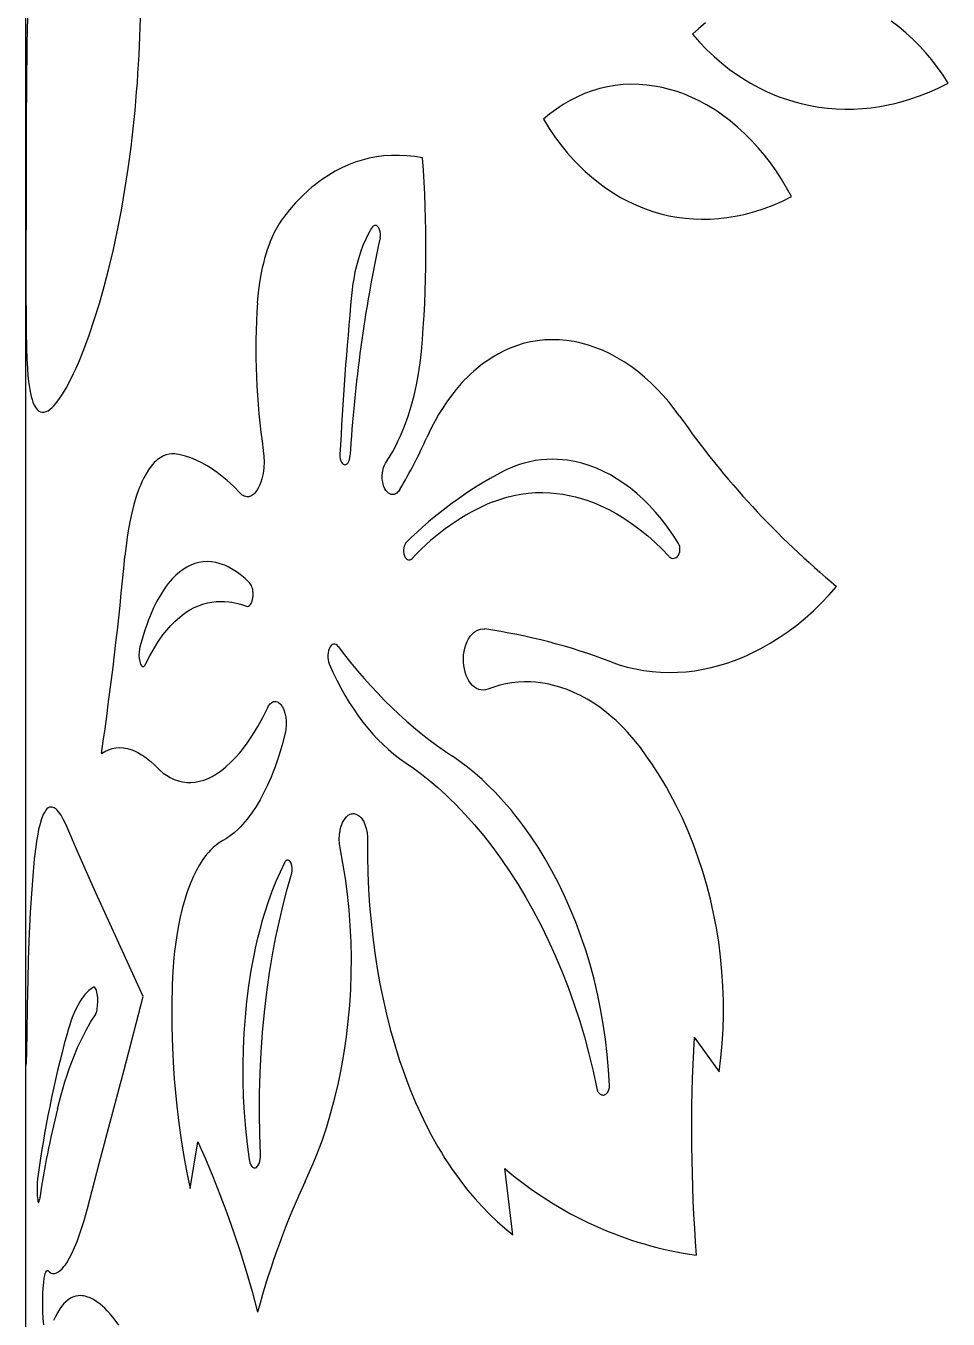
# Model space of a CAD drawing. Extents: x -234 to 1000, y -95 to 506.
# Drawn here: x 934.66 to 949.77, y 97.09 to 118.27 of the extents above; entities that cross this region are included whole.
import ezdxf

# ---------------------------------------------------------------- set-up
doc = ezdxf.new("R2010")
doc.units = 0
doc.header["$LTSCALE"] = 7
doc.header["$MEASUREMENT"] = 0
doc.layers.add('8', color=250, linetype='CONTINUOUS', lineweight=15)

msp = doc.modelspace()

# ---------------------------------------------------------------- linework, layer by layer
at = {"layer": '8', "lineweight": 30}
msp.add_line((934.6571, 66.9665), (934.6571, 145.7345), dxfattribs=at)
at = {"layer": '8', "lineweight": 30, "ltscale": 0.019872}
msp.add_line((934.6629, 116.058), (934.6605, 115.2631), dxfattribs=at)
at = {"layer": '8', "lineweight": 30, "ltscale": 0.017505}
msp.add_line((945.6073, 101.7052), (946.0181, 101.1382), dxfattribs=at)
at = {"layer": '8', "lineweight": 30, "ltscale": 0.019352}
msp.add_line((937.3481, 99.2269), (937.4739, 99.9907), dxfattribs=at)
at = {"layer": '8', "lineweight": 30, "ltscale": 0.027299}
msp.add_line((942.6379, 98.4721), (942.5052, 99.556), dxfattribs=at)
at = {"layer": '8', "lineweight": 30}
for points in [[(934.8289, 119.841), (934.8053, 119.7583), (934.784, 119.6608), (934.765, 119.5495), (934.7523, 119.4579), (934.7408, 119.36), (934.7213, 119.1476), (934.7078, 118.9492), (934.6969, 118.7373), (934.6875, 118.4939), (934.6802, 118.2384), (934.6741, 117.9397), (934.6667, 117.3139), (934.6636, 116.6901), (934.6629, 116.058)], [(945.7906, 118.3188), (945.6842, 118.2281), (945.5817, 118.1313)], [(949.7689, 117.33), (949.6848, 117.4613), (949.5957, 117.5884), (949.5019, 117.711), (949.4036, 117.8287), (949.3008, 117.9415), (949.1938, 118.0489), (949.0829, 118.1507), (948.9611, 118.2523), (948.8355, 118.347)], [(945.5817, 118.1313), (945.6942, 118.0043), (945.8112, 117.8831), (945.9327, 117.7679), (946.0584, 117.6591), (946.1883, 117.5568), (946.3221, 117.4614), (946.4596, 117.3729), (946.5297, 117.3313), (946.6007, 117.2916), (946.6966, 117.2415), (946.7939, 117.1948), (946.8926, 117.1514), (947.0126, 117.1039), (947.1344, 117.0614), (947.2576, 117.0239), (947.3823, 116.9915), (947.5082, 116.9643), (947.6486, 116.9403), (947.7901, 116.9226), (947.9325, 116.9113), (948.0756, 116.9064), (948.2191, 116.9078), (948.363, 116.9156), (948.5068, 116.9297), (948.6505, 116.95), (948.7321, 116.9644), (948.8135, 116.9808), (948.8955, 116.9993), (948.9772, 117.0198), (949.139, 117.0666), (949.2994, 117.1212), (949.458, 117.1833), (949.6146, 117.253), (949.7689, 117.33)], [(947.2001, 115.473), (947.1213, 115.6171), (947.0376, 115.7573), (946.9491, 115.8933), (946.856, 116.0248), (946.7585, 116.1514), (946.6567, 116.2729), (946.551, 116.3888), (946.4363, 116.5041), (946.3176, 116.6129), (946.1951, 116.7149), (946.0691, 116.8098), (946.0044, 116.8549), (945.9388, 116.8981), (945.8738, 116.9385), (945.808, 116.9771), (945.6904, 117.0405), (945.5711, 117.0976), (945.4503, 117.1483), (945.3282, 117.1925), (945.2051, 117.2299), (945.0812, 117.2605), (944.9568, 117.2842), (944.8322, 117.3009), (944.7015, 117.3108), (944.5712, 117.3128), (944.4415, 117.307), (944.3128, 117.2932), (944.1852, 117.2716), (944.0593, 117.2422), (943.9351, 117.2051), (943.8129, 117.1603), (943.6931, 117.108), (943.5758, 117.0484), (943.4613, 116.9816), (943.3498, 116.9078), (943.2415, 116.8272), (943.1365, 116.7401)], [(943.1365, 116.7401), (943.2334, 116.5862), (943.3356, 116.4381), (943.3886, 116.3663), (943.443, 116.2961), (943.5327, 116.1871), (943.6256, 116.0823), (943.7217, 115.9821), (943.8209, 115.8865), (943.9231, 115.7958), (944.0382, 115.7023), (944.1567, 115.6149), (944.2784, 115.5339), (944.4031, 115.4594), (944.5307, 115.3916), (944.661, 115.3307), (944.7938, 115.2768), (944.9288, 115.23), (945.059, 115.1922), (945.1908, 115.161), (945.3241, 115.1364), (945.4585, 115.1185), (945.5939, 115.1073), (945.7302, 115.1028), (945.8669, 115.105), (946.004, 115.1138), (946.1412, 115.1292), (946.244, 115.1451), (946.3467, 115.1646), (946.4491, 115.1878), (946.5257, 115.2075), (946.6021, 115.2292), (946.754, 115.2786), (946.9045, 115.3358), (947.0533, 115.4007), (947.2001, 115.473)], [(934.7007, 112.4442), (934.7206, 112.3139), (934.7325, 112.2541), (934.7455, 112.1993), (934.7591, 112.1518), (934.7738, 112.109), (934.7957, 112.058), (934.8197, 112.0161), (934.8458, 111.9833), (934.8712, 111.9618), (934.8982, 111.9478), (934.9269, 111.9415), (934.9572, 111.9428), (934.989, 111.9518), (935.021, 111.9675), (935.0544, 111.9903), (935.089, 112.0199), (935.1157, 112.0466), (935.143, 112.077), (935.1992, 112.149), (935.2575, 112.2354), (935.3173, 112.3357), (935.3784, 112.4492), (935.4405, 112.5754), (935.4822, 112.6663), (935.5241, 112.7622), (935.6079, 112.9689), (935.6941, 113.2018), (935.7789, 113.4528), (935.8617, 113.7202), (935.9417, 114.0025), (936.0184, 114.2983), (936.0911, 114.6062), (936.1594, 114.9248), (936.2229, 115.2529), (936.281, 115.5894), (936.3336, 115.9332), (936.3802, 116.2833)], [(941.1581, 116.1068), (941.0298, 116.1279), (940.9019, 116.1416), (940.7748, 116.148), (940.6486, 116.1469), (940.5236, 116.1384), (940.3998, 116.1224), (940.2829, 116.1002), (940.1675, 116.0711), (940.0538, 116.0353), (939.942, 115.9929), (939.8322, 115.9438), (939.7245, 115.8882), (939.6191, 115.8262), (939.5161, 115.7579), (939.4584, 115.7162), (939.4016, 115.6725), (939.3453, 115.6267), (939.2899, 115.5789), (939.1819, 115.478), (939.0775, 115.3697), (938.9766, 115.2543), (938.8794, 115.1322)], [(934.6605, 115.2631), (934.6587, 114.5889), (934.6594, 113.906), (934.6618, 113.4795), (934.664, 113.2763), (934.6693, 112.991), (934.6749, 112.8139), (934.6824, 112.6561), (934.6906, 112.5408), (934.7007, 112.4442)], [(938.8794, 115.1322), (938.846, 115.086), (938.8138, 115.0374), (938.7695, 114.9631), (938.7278, 114.884), (938.6888, 114.8007), (938.6617, 114.7366), (938.6363, 114.6707), (938.6119, 114.6017), (938.5893, 114.5311), (938.5683, 114.459), (938.5489, 114.3854), (938.5301, 114.3058), (938.5131, 114.225), (938.4852, 114.0647), (938.4641, 113.9012), (938.4497, 113.7354)], [(940.3222, 114.9591), (940.2718, 114.8694), (940.2252, 114.775), (940.1807, 114.6715), (940.1406, 114.5637), (940.1048, 114.4523), (940.0735, 114.3376), (940.0494, 114.2334), (940.0288, 114.1274), (940.0117, 114.0199), (940.0012, 113.9385), (939.9926, 113.8565)], [(940.4615, 114.7966), (940.4668, 114.8351), (940.466, 114.8748), (940.4592, 114.9133), (940.4471, 114.9464), (940.4392, 114.9609), (940.4299, 114.9736), (940.4143, 114.9884), (940.3969, 114.9975), (940.379, 115.0001), (940.369, 114.9986), (940.3591, 114.995), (940.3484, 114.9887), (940.3384, 114.9801), (940.3222, 114.9591)], [(945.3676, 111.8793), (945.2815, 111.9968), (945.1917, 112.1099), (945.0983, 112.2184), (945.0017, 112.3219), (944.8991, 112.4229), (944.7935, 112.518), (944.685, 112.6072), (944.5738, 112.69), (944.4618, 112.7654), (944.3476, 112.8342), (944.2315, 112.8964), (944.1138, 112.9515), (943.9963, 112.9989), (943.8778, 113.0393), (943.7584, 113.0723), (943.6385, 113.098), (943.5183, 113.1162), (943.3982, 113.1268), (943.2784, 113.1298), (943.1592, 113.1251), (943.0408, 113.1128), (942.9236, 113.0927), (942.8079, 113.0651), (942.6938, 113.0299), (942.5942, 112.9925), (942.4963, 112.9493), (942.4003, 112.9004), (942.3063, 112.8461), (942.2145, 112.7863), (942.1397, 112.7324), (942.0665, 112.6751), (941.995, 112.6142), (941.9433, 112.5671), (941.8926, 112.5182), (941.8414, 112.4659), (941.7913, 112.4119), (941.7092, 112.3166), (941.6303, 112.2165), (941.5546, 112.1118), (941.4823, 112.0028), (941.4208, 111.9025), (941.3621, 111.7991), (941.3061, 111.6928), (941.2658, 111.6112), (941.2271, 111.5282)], [(940.5519, 111.1059), (940.6118, 111.2015), (940.6689, 111.3013), (940.7232, 111.4047), (940.7596, 111.4795), (940.7945, 111.5559), (940.8598, 111.7132), (940.919, 111.8761), (940.9719, 112.0439), (941.0183, 112.216), (941.0582, 112.3916), (941.0915, 112.5703), (941.118, 112.7514), (941.1377, 112.9343)], [(937.0964, 111.2583), (937.0494, 111.2602), (937.0028, 111.2556), (936.9568, 111.2445), (936.9117, 111.227), (936.8675, 111.2032), (936.841, 111.1856), (936.815, 111.1658), (936.7883, 111.1427), (936.7622, 111.1173), (936.7127, 111.0609), (936.6655, 110.9963), (936.6277, 110.9358), (936.5916, 110.8702), (936.5574, 110.7998), (936.533, 110.7439), (936.5096, 110.6857), (936.466, 110.5625), (936.4266, 110.4313), (936.3914, 110.2932), (936.3603, 110.1492), (936.3333, 110.0001), (936.3175, 109.8985), (936.3035, 109.7952), (936.2805, 109.5847)], [(938.1698, 110.6154), (938.0633, 110.7236), (937.9557, 110.8229), (937.8475, 110.913), (937.7925, 110.955), (937.7374, 110.9945), (937.6839, 111.0305), (937.6303, 111.064), (937.5399, 111.115), (937.4499, 111.1587), (937.3603, 111.195), (937.2714, 111.2238), (937.1834, 111.2449), (937.0964, 111.2583)], [(938.5482, 111.3156), (938.5585, 111.2224), (938.5613, 111.1273), (938.5566, 111.0321), (938.5513, 110.9843), (938.5441, 110.9373), (938.5353, 110.8932), (938.5247, 110.8505), (938.5076, 110.795), (938.4872, 110.7433), (938.4639, 110.6961), (938.4369, 110.6533), (938.4071, 110.6172), (938.3914, 110.6019), (938.3751, 110.5888), (938.3584, 110.5778), (938.3414, 110.569), (938.324, 110.5626), (938.3065, 110.5586), (938.2828, 110.5571), (938.2591, 110.5602), (938.2356, 110.5678), (938.2192, 110.5758), (938.2031, 110.586), (938.1862, 110.5995), (938.1698, 110.6154)], [(939.8034, 111.2472), (939.8038, 111.2126), (939.8086, 111.1785), (939.8177, 111.147), (939.8283, 111.1244), (939.8419, 111.1053), (939.8576, 111.0914), (939.8741, 111.0841), (939.8913, 111.0832), (939.901, 111.0856), (939.9105, 111.0901), (939.9209, 111.0977), (939.9304, 111.1074), (939.9455, 111.1305), (939.9538, 111.1495), (939.9602, 111.1703), (939.9648, 111.1927), (939.9673, 111.2157)], [(940.7871, 110.679), (940.7755, 110.6611), (940.7627, 110.6448), (940.7488, 110.6304), (940.7339, 110.6179), (940.713, 110.605), (940.6912, 110.5967), (940.6691, 110.5933), (940.6448, 110.5954), (940.621, 110.6034), (940.5981, 110.6171), (940.5759, 110.6368), (940.556, 110.6613), (940.5387, 110.6897), (940.5277, 110.7131), (940.5182, 110.738), (940.51, 110.7655), (940.5036, 110.7943), (940.4987, 110.8255), (940.4958, 110.8572), (940.4959, 110.919), (940.5036, 110.9795), (940.5104, 111.0088), (940.519, 111.0371), (940.5294, 111.0638), (940.5415, 111.0886), (940.5519, 111.1059)], [(945.3504, 109.7928), (945.2638, 109.9299), (945.1725, 110.0616), (945.0764, 110.1875), (944.9758, 110.3076), (944.8707, 110.4215), (944.7719, 110.519), (944.6699, 110.6107), (944.565, 110.6964), (944.4575, 110.7757), (944.3474, 110.8485), (944.2352, 110.9144), (944.121, 110.9733), (944.0052, 111.025), (943.8876, 111.0693), (943.769, 111.106), (943.6496, 111.1347), (943.5897, 111.1461), (943.5298, 111.1555), (943.4498, 111.1649), (943.3699, 111.1706), (943.2902, 111.1727), (943.1948, 111.1704), (943.1, 111.1628), (943.0058, 111.15), (942.9125, 111.1319), (942.8202, 111.1086), (942.7441, 111.0852), (942.6689, 111.0584), (942.5947, 111.028), (942.5397, 111.0029), (942.4853, 110.9759)], [(942.3088, 110.4734), (942.4216, 110.5155), (942.5362, 110.551), (942.6524, 110.5798), (942.7699, 110.6019), (942.8886, 110.6172), (943.0083, 110.6257), (943.1287, 110.6275), (943.2497, 110.6225), (943.3537, 110.6128), (943.4577, 110.5982), (943.5618, 110.5788), (943.6656, 110.5545), (943.7577, 110.5289), (943.8494, 110.4996), (943.9407, 110.4666), (944.0088, 110.4395), (944.0766, 110.4104), (944.21, 110.3467), (944.3418, 110.2754), (944.4715, 110.1966), (944.5988, 110.1107), (944.7237, 110.0179), (944.8457, 109.9184), (944.9647, 109.8125), (945.0804, 109.7004), (945.1927, 109.5824)], [(940.8889, 109.8077), (940.8789, 109.7962), (940.87, 109.7827), (940.8559, 109.751), (940.848, 109.7207), (940.8444, 109.6889), (940.8448, 109.6563), (940.8497, 109.6223), (940.8593, 109.5905), (940.8734, 109.5628), (940.8916, 109.5408), (940.9092, 109.5285), (940.9281, 109.5226), (940.948, 109.5238), (940.9672, 109.5319), (940.9844, 109.5461)], [(945.1927, 109.5824), (945.1988, 109.5762), (945.2176, 109.5619), (945.2383, 109.5525), (945.2601, 109.5488), (945.2787, 109.5503), (945.297, 109.5559), (945.3141, 109.5652), (945.333, 109.5816), (945.349, 109.6025), (945.3614, 109.6269), (945.3702, 109.6544), (945.3746, 109.6832), (945.3747, 109.7125), (945.3706, 109.741), (945.3624, 109.7683), (945.3504, 109.7928)], [(938.3284, 109.1416), (938.2481, 109.218), (938.1663, 109.2861), (938.1248, 109.3168), (938.0831, 109.3453), (938.0272, 109.3797), (937.9711, 109.4098), (937.9149, 109.4355), (937.8435, 109.4618), (937.7722, 109.4808), (937.7012, 109.4924), (937.6308, 109.4967), (937.5611, 109.4935), (937.4922, 109.4829), (937.4244, 109.4648), (937.3579, 109.4394), (937.2928, 109.4067), (937.2325, 109.3691), (937.1738, 109.3253), (937.1167, 109.2754), (937.0613, 109.2196), (937.0256, 109.1795), (936.9906, 109.137), (936.9561, 109.0915), (936.9224, 109.0437), (936.862, 108.9485), (936.8046, 108.8458), (936.7503, 108.7362), (936.6992, 108.62), (936.6675, 108.5412), (936.6372, 108.46), (936.6068, 108.3723), (936.5778, 108.2823), (936.5251, 108.1001)], [(938.2725, 108.7639), (938.2895, 108.7608), (938.3064, 108.7645), (938.3226, 108.7747), (938.3375, 108.7907), (938.3506, 108.8115), (938.359, 108.8297), (938.3661, 108.8494), (938.373, 108.8753), (938.3779, 108.9022), (938.3809, 108.9302), (938.382, 108.9591), (938.3811, 108.9881), (938.3782, 109.0171), (938.3737, 109.043), (938.3675, 109.0675), (938.3599, 109.0897), (938.3506, 109.1101), (938.3401, 109.1275), (938.3284, 109.1416)], [(944.2452, 107.8532), (944.3764, 107.8077), (944.5094, 107.769), (944.6442, 107.7372), (944.7804, 107.7123), (944.918, 107.6944), (945.0566, 107.6834), (945.196, 107.6795), (945.336, 107.6824), (945.4764, 107.6924), (945.6169, 107.7092), (945.7574, 107.7328), (945.8857, 107.7604), (946.0136, 107.7936), (946.1409, 107.8323), (946.2673, 107.8764), (946.3929, 107.9259), (946.4707, 107.9595), (946.5482, 107.9952), (946.6251, 108.0328), (946.7014, 108.0724), (946.8523, 108.1575), (947.0005, 108.2502), (947.1458, 108.3502), (947.2879, 108.4573), (947.4265, 108.5713), (947.5613, 108.6918), (947.6922, 108.8187), (947.819, 108.9517), (947.9413, 109.0905)], [(936.619, 107.8142), (936.689, 107.9543), (936.763, 108.0858), (936.8015, 108.1483), (936.841, 108.2084), (936.902, 108.2942), (936.9653, 108.3744), (937.0306, 108.4489), (937.0981, 108.5175), (937.1778, 108.5883), (937.2186, 108.6207), (937.26, 108.6509), (937.3021, 108.6791), (937.3447, 108.7051), (937.4142, 108.7422), (937.4851, 108.7738), (937.5574, 108.7996), (937.6309, 108.8197), (937.7055, 108.834), (937.7742, 108.8419), (937.8438, 108.845), (937.9141, 108.8434), (937.9851, 108.8369), (938.0321, 108.83), (938.0793, 108.8211), (938.1278, 108.8098), (938.1764, 108.7965), (938.2725, 108.7639)], [(942.227, 107.4065), (942.1901, 107.3953), (942.1522, 107.3908), (942.1144, 107.3932), (942.0773, 107.4023), (942.0414, 107.4181), (942.0071, 107.4401), (941.9743, 107.4686), (941.9444, 107.5023), (941.9175, 107.5405), (941.8931, 107.5846), (941.8722, 107.6324), (941.8552, 107.6829), (941.8418, 107.7371), (941.8325, 107.7932), (941.8274, 107.8505), (941.8265, 107.9091), (941.8299, 107.9674), (941.8377, 108.0249), (941.8497, 108.0807), (941.8659, 108.1344), (941.8862, 108.1849), (941.9098, 108.2306), (941.9372, 108.2723), (941.968, 108.309), (942.0001, 108.3384), (942.0346, 108.362), (942.0711, 108.3793), (942.109, 108.3898), (942.1419, 108.3932), (942.1748, 108.3913)], [(936.5251, 108.1001), (936.517, 108.0615), (936.5121, 108.0195), (936.5106, 107.9627), (936.5146, 107.9066), (936.5234, 107.8579), (936.5296, 107.8361), (936.537, 107.8167), (936.5508, 107.7927), (936.5587, 107.7842), (936.567, 107.7785), (936.5753, 107.7758), (936.5837, 107.7762), (936.5928, 107.7801), (936.6016, 107.7876), (936.6108, 107.7993), (936.619, 107.8142)], [(939.7758, 108.1072), (939.759, 108.1258), (939.7401, 108.1388), (939.7199, 108.1452), (939.6987, 108.1444), (939.6781, 108.1359), (939.6592, 108.1206), (939.6413, 108.0974), (939.6268, 108.0692), (939.6157, 108.0367), (939.608, 108.0003), (939.6044, 107.9624), (939.6047, 107.9239), (939.6087, 107.8873), (939.6165, 107.8521), (939.628, 107.8199)], [(944.7259, 106.4495), (944.6232, 106.579), (944.5159, 106.7019), (944.4605, 106.7607), (944.4041, 106.8178), (944.3274, 106.8909), (944.2488, 106.9607), (944.1687, 107.0269), (944.0664, 107.1045), (943.9618, 107.1762), (943.8553, 107.2418), (943.747, 107.3011), (943.6372, 107.3538), (943.5261, 107.3998), (943.4075, 107.441), (943.2881, 107.4743), (943.2281, 107.488), (943.1681, 107.4997), (943.088, 107.5121), (943.0079, 107.5208), (942.9278, 107.5259), (942.8252, 107.5271), (942.7231, 107.5221), (942.6217, 107.5111), (942.5212, 107.494), (942.4218, 107.4708), (942.3237, 107.4416), (942.227, 107.4065)], [(938.614, 107.0958), (938.6355, 107.1345), (938.6607, 107.1666), (938.6744, 107.1796), (938.6888, 107.1903), (938.7036, 107.1984), (938.7187, 107.2039), (938.7385, 107.2069), (938.7582, 107.2054), (938.7778, 107.1994), (938.7914, 107.1927), (938.8046, 107.1839), (938.8191, 107.1716), (938.8329, 107.157), (938.8467, 107.139), (938.8595, 107.1191), (938.8724, 107.0945), (938.8839, 107.0678), (938.902, 107.012), (938.9153, 106.948), (938.9222, 106.8814), (938.9229, 106.8139), (938.9173, 106.7474), (938.9057, 106.6836)], [(936.8084, 106.1232), (936.8577, 106.076), (936.9085, 106.0336), (936.9605, 105.996), (937.0241, 105.9576), (937.0893, 105.9266), (937.156, 105.9029), (937.2239, 105.8867), (937.2929, 105.8781), (937.3628, 105.877), (937.4335, 105.8835), (937.5047, 105.8975), (937.5735, 105.9179), (937.6425, 105.9451), (937.7115, 105.979), (937.7803, 106.0193), (937.8487, 106.0659), (937.8912, 106.0982), (937.9335, 106.1329), (938.0172, 106.209), (938.0994, 106.2938), (938.1622, 106.3656), (938.2238, 106.4422), (938.2842, 106.5235), (938.3286, 106.5873), (938.3721, 106.6535), (938.4566, 106.7927), (938.5373, 106.9403), (938.614, 107.0958)], [(938.9057, 106.6836), (938.8574, 106.4955), (938.8029, 106.3128), (938.7425, 106.1363), (938.71, 106.0507), (938.6762, 105.9669), (938.6191, 105.837), (938.5586, 105.7127), (938.4949, 105.5946), (938.4281, 105.4831), (938.3585, 105.3787), (938.2845, 105.2799), (938.2079, 105.1895), (938.1686, 105.1477), (938.1288, 105.1082), (938.0683, 105.0536), (938.007, 105.0048), (937.9451, 104.9621), (937.8828, 104.9256)], [(935.8975, 106.3531), (935.9537, 106.388), (936.0115, 106.4153), (936.0709, 106.4349), (936.1317, 106.4466), (936.1938, 106.4505), (936.2571, 106.4465), (936.3214, 106.4348), (936.3785, 106.4182), (936.4361, 106.3957), (936.4943, 106.3675), (936.5528, 106.3336), (936.5919, 106.3079), (936.6311, 106.2797), (936.7098, 106.2162), (936.7591, 106.1715), (936.8084, 106.1232)], [(946.0181, 101.1382), (946.0457, 101.3699), (946.0664, 101.6028), (946.0799, 101.8364), (946.0864, 102.0705), (946.0859, 102.3046), (946.0779, 102.5451), (946.0625, 102.785), (946.0397, 103.0242), (946.0094, 103.2621), (945.9718, 103.4984), (945.9268, 103.7329), (945.8747, 103.9652), (945.8154, 104.1948), (945.749, 104.4216), (945.6756, 104.645), (945.5954, 104.8649), (945.5086, 105.0807), (945.4151, 105.2922), (945.3152, 105.499), (945.2091, 105.7007), (945.1537, 105.7995), (945.0969, 105.8969), (945.0089, 106.0404), (944.9176, 106.1804), (944.8233, 106.3168), (944.7259, 106.4495)], [(940.8713, 106.2073), (941.0067, 106.1137), (941.1411, 106.0137), (941.2742, 105.9074), (941.406, 105.795), (941.5362, 105.6766), (941.6167, 105.5999), (941.6965, 105.5209), (941.7757, 105.4396), (941.8541, 105.3562), (942.0084, 105.1834), (942.1591, 105.0027), (942.306, 104.8144), (942.4489, 104.6189), (942.5875, 104.4166), (942.7217, 104.2077), (942.8511, 103.9926), (942.9756, 103.7717), (943.095, 103.5451), (943.1564, 103.4225), (943.2162, 103.2984), (943.3313, 103.0461), (943.4401, 102.7885), (943.5423, 102.5261), (943.6379, 102.2591), (943.7267, 101.988), (943.8085, 101.713), (943.8832, 101.4346), (943.9508, 101.153), (944.011, 100.8686)], [(944.2204, 100.918), (944.2058, 101.1708), (944.184, 101.4227), (944.1548, 101.6734), (944.1184, 101.9225), (944.0748, 102.1697), (944.024, 102.4146), (943.9662, 102.6569), (943.9015, 102.8961), (943.8299, 103.132), (943.7516, 103.3642), (943.6667, 103.5922), (943.5781, 103.8093), (943.4835, 104.0217), (943.3831, 104.2293), (943.2771, 104.4316), (943.1656, 104.6283), (943.0488, 104.8189), (942.927, 105.0032), (942.8003, 105.1806), (942.7351, 105.2668), (942.6688, 105.3512), (942.6016, 105.4333), (942.5334, 105.5136), (942.4408, 105.6176), (942.3464, 105.718), (942.2504, 105.8145), (942.1332, 105.9252), (942.0139, 106.0301), (941.8928, 106.129), (941.7699, 106.2217), (941.6456, 106.3079)], [(935.3273, 105.1583), (935.3018, 105.2159), (935.276, 105.2682), (935.2345, 105.3411), (935.2135, 105.3724), (935.1926, 105.3997), (935.1724, 105.4225), (935.1524, 105.4413), (935.1359, 105.454), (935.1196, 105.4639), (935.1045, 105.4707), (935.0895, 105.4749), (935.0668, 105.4765), (935.0447, 105.4719), (935.0233, 105.4613), (935.0026, 105.4447), (934.9865, 105.427), (934.971, 105.4055), (934.9559, 105.3803), (934.9414, 105.3514), (934.9141, 105.2832), (934.889, 105.2015), (934.8661, 105.1074), (934.8453, 105.0018), (934.8311, 104.9156), (934.8181, 104.8238), (934.7951, 104.6254)], [(939.8062, 104.8061), (939.7956, 104.8762), (939.7918, 104.9484), (939.795, 105.0219), (939.8053, 105.0937), (939.8134, 105.1292), (939.8232, 105.1635), (939.8336, 105.193), (939.8455, 105.221), (939.8646, 105.2576), (939.8865, 105.2902), (939.9109, 105.3182), (939.9393, 105.342), (939.9698, 105.3586), (939.9856, 105.3641), (940.0017, 105.3676), (940.0179, 105.369), (940.0342, 105.3685), (940.0643, 105.3619), (940.0936, 105.3484), (940.1215, 105.3285), (940.1457, 105.3047), (940.1679, 105.2765), (940.1877, 105.2445), (940.201, 105.2185), (940.2129, 105.1908), (940.2243, 105.1587), (940.234, 105.1253), (940.2479, 105.0562), (940.2546, 104.9847), (940.2553, 104.9443)], [(936.5809, 102.3708), (936.0379, 103.5607), (935.8062, 104.0712), (935.6958, 104.3167), (935.5039, 104.7495), (935.3273, 105.1583)], [(937.8828, 104.9256), (937.8301, 104.8943), (937.7787, 104.8576), (937.7288, 104.8155), (937.6804, 104.7682), (937.649, 104.7339), (937.6183, 104.6975), (937.5593, 104.6185), (937.5035, 104.5319), (937.452, 104.4402), (937.4037, 104.3423), (937.3586, 104.2385), (937.3166, 104.1293), (937.2904, 104.0538), (937.2656, 103.9762), (937.2203, 103.8156), (937.1805, 103.6485), (937.1527, 103.5109), (937.1284, 103.3703), (937.1075, 103.2272), (937.0941, 103.1185), (937.0826, 103.0089), (937.0652, 102.7875), (937.0553, 102.564)], [(940.2553, 104.9443), (940.2554, 104.6715), (940.2613, 104.3988), (940.2732, 104.1267), (940.2904, 103.8642), (940.3132, 103.6028), (940.3415, 103.3426), (940.3751, 103.0868), (940.4143, 102.8327), (940.4591, 102.5807), (940.5095, 102.3312), (940.5656, 102.0845), (940.6275, 101.8409), (940.7008, 101.5815), (940.74, 101.4535), (940.781, 101.3265), (940.8382, 101.1591), (940.8986, 100.994), (940.9621, 100.8313), (941.0424, 100.6393), (941.1272, 100.4512), (941.2165, 100.2672), (941.3104, 100.0876), (941.4088, 99.9126), (941.4659, 99.8168), (941.5244, 99.7225), (941.5834, 99.6312), (941.6438, 99.5415), (941.7271, 99.4237), (941.8128, 99.3089), (941.901, 99.1974), (942.0147, 99.0626), (942.1321, 98.9331), (942.2532, 98.8091), (942.3779, 98.6908), (942.5061, 98.5784), (942.6379, 98.4721)], [(939.2354, 99.3445), (939.3019, 99.4884), (939.3658, 99.636), (939.4269, 99.7872), (939.5096, 100.0099), (939.5862, 100.2387), (939.6567, 100.4733), (939.7207, 100.7129), (939.7783, 100.9571), (939.8291, 101.2052), (939.8732, 101.4568), (939.9104, 101.7113), (939.9407, 101.9682), (939.9639, 102.2269), (939.98, 102.487), (939.989, 102.7479), (939.9909, 103.0091), (939.9856, 103.2702), (939.9733, 103.5307), (939.9538, 103.7901), (939.9273, 104.0478), (939.8938, 104.3033), (939.8534, 104.5563), (939.8062, 104.8061)], [(934.7951, 104.6254), (934.7695, 104.3455), (934.7478, 104.0544), (934.7296, 103.753), (934.718, 103.5207), (934.7079, 103.2835), (934.697, 102.9692), (934.688, 102.6481), (934.6789, 102.2175), (934.6723, 101.7779)], [(938.8946, 104.5637), (938.8213, 104.4121), (938.7524, 104.2549), (938.6878, 104.0927), (938.6276, 103.9259), (938.5716, 103.7549), (938.526, 103.6015), (938.4836, 103.4454), (938.4443, 103.2866), (938.417, 103.166), (938.3914, 103.0441), (938.3454, 102.797), (938.3063, 102.5459), (938.274, 102.2914), (938.2485, 102.0344), (938.2296, 101.7753), (938.2174, 101.5149), (938.2117, 101.2537), (938.2127, 100.9924), (938.2202, 100.7315), (938.2343, 100.4717), (938.255, 100.2135), (938.2824, 99.9575), (938.3165, 99.7044)], [(939.0119, 104.3795), (939.015, 104.3909), (939.0217, 104.4324), (939.0221, 104.4754), (939.0164, 104.5164), (939.0049, 104.5534), (938.997, 104.5693), (938.9877, 104.5832), (938.9788, 104.5928), (938.9691, 104.6002), (938.955, 104.606), (938.9405, 104.6062), (938.9319, 104.6036), (938.9233, 104.5989), (938.9076, 104.5841), (938.8946, 104.5637)], [(938.5, 99.7844), (938.4884, 100.1181), (938.4838, 100.4523), (938.4864, 100.7867), (938.496, 101.1206), (938.5127, 101.4537), (938.5365, 101.7853), (938.5676, 102.115), (938.6059, 102.4423), (938.6516, 102.7665), (938.6773, 102.9274), (938.7048, 103.0873), (938.7551, 103.3522), (938.811, 103.6148), (938.8725, 103.8743), (938.9395, 104.1295), (939.0119, 104.3795)], [(935.765, 102.5258), (935.7264, 102.5009), (935.6888, 102.4708), (935.6522, 102.4354), (935.6259, 102.4061), (935.6002, 102.374), (935.5744, 102.3382), (935.5492, 102.2996), (935.5068, 102.2256), (935.4665, 102.1436), (935.4284, 102.0542), (935.4014, 101.9832), (935.3756, 101.9084), (935.3504, 101.8285), (935.3264, 101.745)], [(935.7969, 102.0748), (935.8041, 102.0876), (935.8107, 102.1035), (935.819, 102.1303), (935.8256, 102.1604), (935.8337, 102.2235), (935.8367, 102.2908), (935.8343, 102.3569), (935.8268, 102.4193), (935.8155, 102.469), (935.8083, 102.4897), (935.8001, 102.5066), (935.789, 102.5214), (935.783, 102.5258), (935.777, 102.528), (935.771, 102.528), (935.765, 102.5258)], [(937.0553, 102.564), (937.0495, 102.2211), (937.0513, 101.8778), (937.0607, 101.5352), (937.0778, 101.194), (937.0892, 101.0241), (937.1026, 100.855), (937.1293, 100.5749), (937.1615, 100.2975), (937.1994, 100.0234), (937.243, 99.7533), (937.2925, 99.4876), (937.3481, 99.2269)], [(935.6652, 98.9001), (935.8586, 99.6385), (936.0596, 100.397), (936.266, 101.1739), (936.5809, 102.3708)], [(935.1738, 100.5336), (935.2331, 100.7605), (935.2974, 100.9785), (935.332, 101.0859), (935.3681, 101.1908), (935.4041, 101.2895), (935.4415, 101.3858), (935.5052, 101.5375), (935.5726, 101.6824), (935.6436, 101.8204), (935.7183, 101.9512), (935.7969, 102.0748)], [(934.6723, 101.7779), (934.6668, 101.4879), (934.6605, 101.2891), (934.658, 101.2434), (934.6577, 101.242), (934.6577, 101.2419), (934.6576, 101.2419), (934.6575, 101.2422), (934.6573, 101.2455), (934.6571, 101.2616)], [(944.011, 100.8686), (944.0201, 100.8371), (944.0343, 100.8088), (944.0492, 100.7895), (944.0671, 100.7742), (944.087, 100.7638), (944.0991, 100.7604), (944.1113, 100.759), (944.1237, 100.7597), (944.1359, 100.7624), (944.1591, 100.7734), (944.1778, 100.7891), (944.1935, 100.8093), (944.2057, 100.8329), (944.2146, 100.8601), (944.2196, 100.8889), (944.2204, 100.918)], [(937.4739, 99.9907), (937.5985, 99.7143), (937.72, 99.4282), (937.838, 99.1331), (937.9521, 98.8295), (938.0621, 98.518), (938.1675, 98.199), (938.2682, 97.8733), (938.3637, 97.5411), (938.4539, 97.203)], [(938.3165, 99.7044), (938.3267, 99.6575), (938.3341, 99.6362), (938.343, 99.6165), (938.3597, 99.591), (938.3696, 99.5807), (938.3801, 99.5729), (938.3903, 99.5681), (938.4008, 99.5656), (938.4174, 99.5669), (938.4337, 99.5744), (938.4489, 99.5875), (938.4653, 99.61), (938.4787, 99.638), (938.489, 99.6704), (938.4963, 99.7071), (938.5, 99.7454), (938.5, 99.7844)], [(934.8502, 99.3878), (934.8442, 99.3193), (934.8416, 99.2391), (934.842, 99.173), (934.8447, 99.11), (934.851, 99.0453), (934.8554, 99.0217), (934.8601, 99.0074), (934.8627, 99.0035), (934.8645, 99.0023), (934.8654, 99.002), (934.8671, 99.0024), (934.8683, 99.0032), (934.8706, 99.0063), (934.8745, 99.0158), (934.8812, 99.0483)], [(935.0205, 97.8806), (935.0466, 97.8584), (935.0736, 97.8439), (935.1017, 97.837), (935.1308, 97.8379), (935.1606, 97.8466), (935.1913, 97.8628), (935.2207, 97.8851), (935.2507, 97.914), (935.281, 97.9494), (935.304, 97.9801), (935.327, 98.0142), (935.3733, 98.0925), (935.4144, 98.1728), (935.4551, 98.2626), (935.4954, 98.3614), (935.5252, 98.4409), (935.5545, 98.5249), (935.6112, 98.7051), (935.6652, 98.9001)], [(934.9536, 96.9946), (934.9432, 97.0992), (934.9369, 97.2139), (934.9346, 97.3109), (934.9347, 97.4091), (934.9372, 97.5072), (934.9423, 97.6012), (934.9497, 97.6862), (934.9596, 97.7612), (934.9674, 97.8028), (934.9762, 97.8375), (934.9848, 97.8611), (934.9939, 97.8773), (934.999, 97.8828), (935.0043, 97.8859), (935.0095, 97.8866), (935.0149, 97.885), (935.0205, 97.8806)], [(936.1812, 96.9909), (936.1044, 97.0939), (936.0276, 97.1854), (935.9882, 97.2279), (935.9491, 97.2673), (935.9122, 97.3014), (935.8756, 97.3327), (935.8196, 97.3749), (935.7643, 97.4099), (935.7099, 97.4374), (935.6565, 97.4574), (935.6283, 97.465), (935.6005, 97.4704), (935.574, 97.4734), (935.5478, 97.4745), (935.5128, 97.4725), (935.4786, 97.4668), (935.4452, 97.4572), (935.4208, 97.4477), (935.3969, 97.436), (935.3729, 97.422), (935.3494, 97.4059), (935.3043, 97.3676), (935.2814, 97.3442), (935.2591, 97.3186), (935.216, 97.2607), (935.175, 97.1941), (935.1363, 97.1192), (935.1125, 97.0664)]]:
    msp.add_lwpolyline(points, dxfattribs=at)
for centre, radius, start, end in [((914.7029, 118.946), 21.8402, 352.99719, 359.35968), ((921.8828, 114.6447), 19.3307, 354.92371, 4.33773), ((963.5775, 109.7906), 23.6525, 167.78091, 176.54607), ((1006.2029, 107.7469), 66.4917, 174.727946, 176.982414), ((949.7248, 112.9789), 11.3001, 176.16167, 188.46461), ((956.9499, 119.9788), 14.1326, 214.9654, 230.39701), ((933.1495, 115.1738), 8.8621, 329.52302, 335.70944), ((945.5064, 105.1767), 6.5392, 117.51704, 134.91637), ((872.4828, 115.5157), 64.073, 351.778343, 354.68866), ((940.7918, 98.8527), 9.6393, 69.00831, 81.74994), ((952.6269, 97.0281), 17.9323, 164.74952, 172.43871), ((972.1227, 100.1688), 26.5599, 176.6838, 184.39223), ((951.2513, 96.5979), 16.5523, 166.24495, 171.4868), ((946.5218, 104.2484), 6.1764, 229.43781, 261.80103)]:
    msp.add_arc(centre, radius, start, end, dxfattribs=at)
for centre, major_axis, ratio, start_param, end_param in [((946.4692, 98.3447), (3.9239, -12.2145), 0.51285, 3.1798101, 3.4180596), ((962.0771, 143.7213), (-19.8372, -37.7655), 0.3972554, 6.0942991, 6.2424607), ((943.6786, 114.3228), (-2.1066, -8.4281), 0.4981136, 5.708328, 6.1076896), ((948.3222, 82.3477), (5.6617, -20.299), 0.4408678, 3.609019, 3.7770344)]:
    msp.add_ellipse(centre, major_axis=major_axis, ratio=ratio, start_param=start_param, end_param=end_param, dxfattribs=at)

doc.saveas('drawing.dxf')
